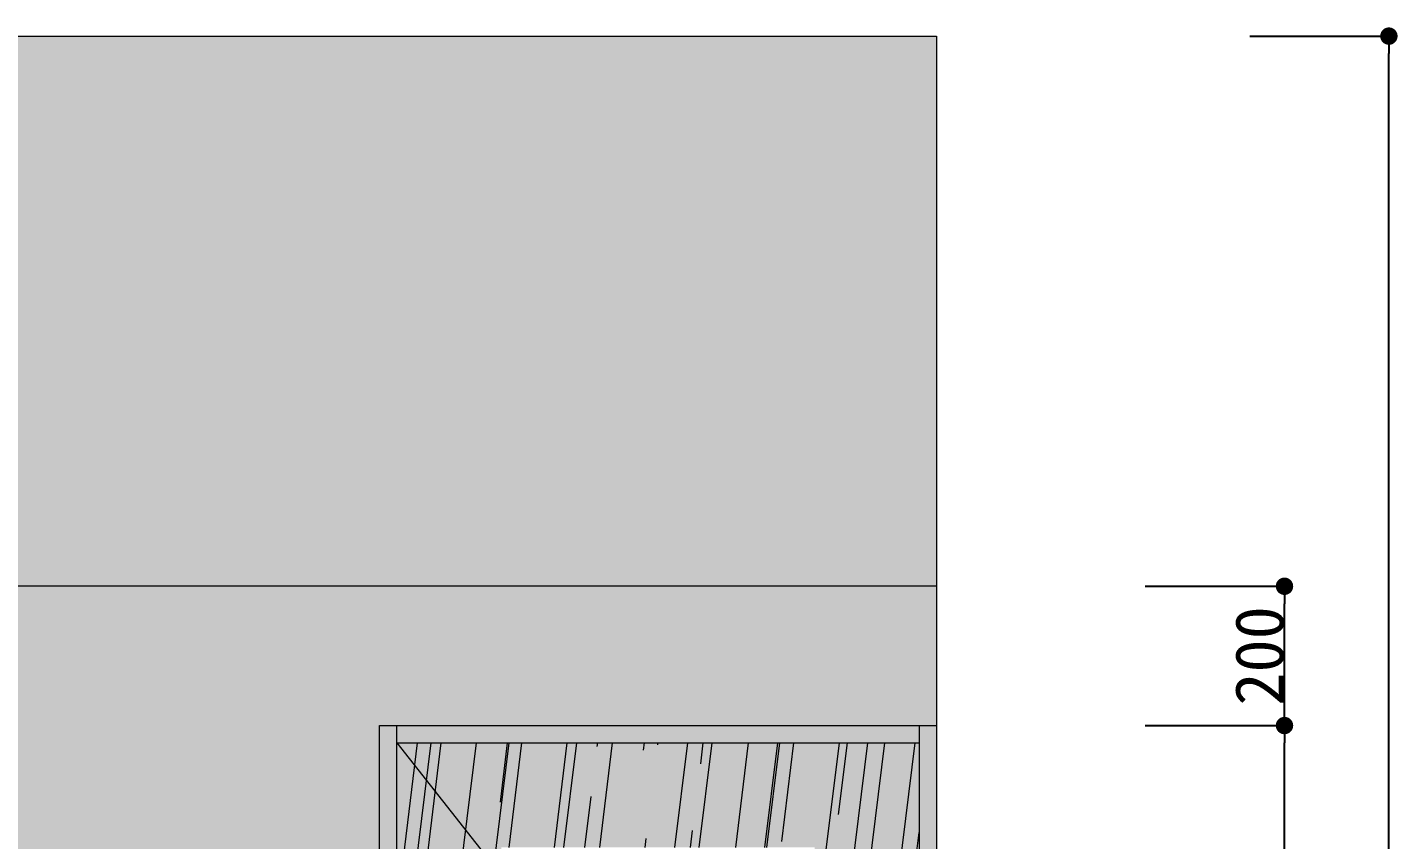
# Model space of a CAD drawing. Header units: millimetres. Extents: x 0 to 21037, y -32678 to 14850.
# Drawn here: x 11007 to 12975, y -25081 to -23915 of the extents above; entities that cross this region are included whole.
import ezdxf

# ---------------------------------------------------------------- set-up
doc = ezdxf.new("R2010")
doc.units = ezdxf.units.MM
doc.linetypes.add('CENTER', pattern=[50.800000000000004, 31.75, -6.35, 6.35, -6.35])
doc.layers.get('0').update_dxf_attribs({"lineweight": 0})
for name, color, linetype, lineweight in [('002寸法', 7, 'Continuous', 0), ('展開', 7, 'Continuous', 9), ('展開建具用', 250, 'Continuous', 9)]:
    doc.layers.add(name, color=color, linetype=linetype, lineweight=lineweight)
doc.styles.get("Standard").update_dxf_attribs({"font": 'MS Mincho.ttf'})
doc.dimstyles.new('寸法', dxfattribs={"dimtxt": 70, "dimasz": 25, "dimexe": 1.5, "dimexo": 200, "dimtad": 1, "dimdec": 0, "dimtxsty": 'Standard', "dimblk": 'DOT', "dimcen": 2.5, "dimadec": 0, "dimazin": 0, "dimtfac": 1, "dimtdec": 0, "dimtmove": 0, "dimatfit": 3, "dimfxl": 200, "dimfxlon": 1, "dimarcsym": 0})

# ---------------------------------------------------------------- blocks, each defined once
blk = doc.blocks.new('_Dot')
at = {"color": 0, "linetype": 'ByBlock', "lineweight": -2}
blk.add_line((-0.5, 0), (-1, 0), dxfattribs=at)
at = {"color": 0, "linetype": 'ByBlock', "const_width": 0.5}
blk.add_lwpolyline([(-0.25, 0, 1), (0.25, 0, 1)], format="xyb", close=True, dxfattribs=at)
blk = doc.blocks.new('*D71')
at = {"layer": '002寸法', "color": 0, "lineweight": -2, "ltscale": 10, "transparency": 16777216}
for p, q in [((12612.89459201107, -24917.1972430319), (12814.39459201107, -24917.1972430319)), ((12812.89459201107, -26842.19724303191), (12812.89459201107, -24942.1972430319)), ((12612.89459201107, -26867.19724303191), (12814.39459201107, -26867.19724303191))]:
    blk.add_line(p, q, dxfattribs=at)
at = {"layer": 'Defpoints', "color": 0, "ltscale": 10, "transparency": 16777216}
for p in [(12312.89459201094, -24917.1972430319), (12812.89459201107, -24917.1972430319), (12312.89459201095, -26867.19724303191)]:
    blk.add_point(p, dxfattribs=at)
at = {"layer": '002寸法', "color": 0, "lineweight": -2, "ltscale": 10, "transparency": 16777216, "xscale": 25, "yscale": 25, "zscale": 25}
for p, rotation in [((12812.89459201107, -24917.1972430319), 90), ((12812.89459201107, -26867.19724303191), 270)]:
    blk.add_blockref('_Dot', p, dxfattribs=dict(at, rotation=rotation))
at = {"layer": '002寸法', "color": 0, "ltscale": 10, "transparency": 16777216, "insert": (12777.26959201106, -25892.1972430319), "char_height": 70, "attachment_point": 5, "rotation": 90}
blk.add_mtext('1950', dxfattribs=at)
blk = doc.blocks.new('*D72')
at = {"layer": '002寸法', "color": 0, "lineweight": -2, "ltscale": 10, "transparency": 16777216}
for p, q in [((12612.89459201108, -24717.19724303191), (12814.39459201108, -24717.19724303191)), ((12812.89459201108, -24892.1972430319), (12812.89459201108, -24742.19724303191)), ((12612.89459201108, -24917.1972430319), (12814.39459201108, -24917.1972430319))]:
    blk.add_line(p, q, dxfattribs=at)
at = {"layer": 'Defpoints', "color": 0, "ltscale": 10, "transparency": 16777216}
for p in [(12312.89459201095, -24717.19724303191), (12812.89459201108, -24717.19724303191), (12312.89459201094, -24917.1972430319)]:
    blk.add_point(p, dxfattribs=at)
at = {"layer": '002寸法', "color": 0, "lineweight": -2, "ltscale": 10, "transparency": 16777216, "xscale": 25, "yscale": 25, "zscale": 25}
for p, rotation in [((12812.89459201108, -24717.19724303191), 90), ((12812.89459201108, -24917.1972430319), 270)]:
    blk.add_blockref('_Dot', p, dxfattribs=dict(at, rotation=rotation))
at = {"layer": '002寸法', "color": 0, "ltscale": 10, "transparency": 16777216, "insert": (12777.26959201107, -24817.1972430319), "char_height": 70, "attachment_point": 5, "rotation": 90}
blk.add_mtext('200', dxfattribs=at)
blk = doc.blocks.new('*D73')
at = {"layer": '002寸法', "color": 0, "lineweight": -2, "ltscale": 10, "transparency": 16777216}
for p, q in [((12762.89459201107, -23927.1972430319), (12964.39459201107, -23927.1972430319)), ((12962.89459201107, -26842.19724303191), (12962.89459201107, -23952.1972430319)), ((12762.89459201107, -26867.19724303191), (12964.39459201107, -26867.19724303191))]:
    blk.add_line(p, q, dxfattribs=at)
at = {"layer": 'Defpoints', "color": 0, "ltscale": 10, "transparency": 16777216}
for p in [(12312.89459201095, -23927.1972430319), (12962.89459201107, -23927.1972430319), (12312.89459201095, -26867.19724303191)]:
    blk.add_point(p, dxfattribs=at)
at = {"layer": '002寸法', "color": 0, "lineweight": -2, "ltscale": 10, "transparency": 16777216, "xscale": 25, "yscale": 25, "zscale": 25}
for p, rotation in [((12962.89459201107, -23927.1972430319), 90), ((12962.89459201107, -26867.19724303191), 270)]:
    blk.add_blockref('_Dot', p, dxfattribs=dict(at, rotation=rotation))
at = {"layer": '002寸法', "color": 0, "ltscale": 10, "transparency": 16777216, "insert": (12927.26959201106, -25397.19724303191), "char_height": 70, "attachment_point": 5, "rotation": 90}
blk.add_mtext('2940', dxfattribs=at)

msp = doc.modelspace()

# ---------------------------------------------------------------- hatches: boundary and pattern name
at = {"layer": '展開', "ltscale": 10, "true_color": 0xfffefa}
h = msp.add_hatch(color=7, dxfattribs=at)
h.dxf.hatch_style = 1
h.paths.add_polyline_path([(12312.89459201094, -24717.1972430319), (12312.89459201094, -23927.1972430319), (8792.894592010942, -23927.1972430319), (8792.89459201094, -24717.19724303188)])
h.paths.add_polyline_path([(8792.89459201094, -24717.19724303188), (8792.894592010935, -26867.19724303188), (9572.894592010935, -26867.19724303189), (9572.894592010949, -25947.19724303188), (11512.89459201093, -25947.1972430319), (11512.89459201093, -24917.19724303189), (12312.89459201094, -24917.19724303189), (12312.89459201094, -24717.1972430319)])
at = {"layer": '展開', "ltscale": 10, "true_color": 0xe89e4a, "transparency": 33554607}
h = msp.add_hatch(color=33, dxfattribs=at)
h.dxf.hatch_style = 1
h.paths.add_polyline_path([(12287.89459201093, -24917.19724303189), (11537.89459201093, -24917.19724303189), (11537.89459201093, -24942.19724303189), (12287.89459201093, -24942.19724303189)])
h.paths.add_polyline_path([(11537.89459201093, -24917.19724303189), (11512.89459201093, -24917.19724303189), (11512.89459201093, -26867.19724303189), (11537.89459201093, -26867.19724303189)])
h.paths.add_polyline_path([(12312.89459201093, -24917.19724303189), (12287.89459201093, -24917.19724303189), (12287.89459201093, -24942.19724303189), (12287.89459201093, -26867.19724303189), (12312.89459201093, -26867.19724303189)])
at = {"layer": '展開', "ltscale": 10, "true_color": 0xf0c089, "transparency": 33554607}
h = msp.add_hatch(color=31, dxfattribs=at)
h.dxf.hatch_style = 1
h.paths.add_polyline_path([(12287.89459201093, -24942.19724303189), (11537.89459201093, -24942.19724303189), (11537.89459201093, -26867.19724303189), (12287.89459201093, -26867.19724303189)])
edge = h.paths.add_edge_path(flags=16)
edge.add_line((12137.89459201093, -25092.1972430319), (12137.89459201093, -26667.19724303189))
edge.add_line((12137.89459201093, -26667.19724303189), (11687.89459201093, -26667.19724303189))
edge.add_line((11687.89459201093, -26667.19724303189), (11687.89459201093, -25921.27333098501))
edge.add_spline(control_points=[(11687.89459201093, -25921.273330985), (11687.38966211679, -25921.30064039571), (11686.35187309129, -25921.35579901481), (11684.77880384059, -25921.43681364162), (11682.87138948358, -25921.53234851525), (11680.68051688375, -25921.6386922797), (11678.29950400415, -25921.75076486536), (11676.15592243632, -25921.84945832227), (11674.13122945945, -25921.94125565478), (11671.99655018982, -25922.03685301535), (11669.53047940364, -25922.14605789305), (11666.41331466037, -25922.28266381506), (11662.84604792785, -25922.43748475095), (11659.04323239331, -25922.60160835334), (11655.49378411978, -25922.75475150567), (11651.19549443443, -25922.9406588656), (11645.95495318446, -25923.16792757884), (11639.60615472504, -25923.44428432887), (11632.99200802616, -25923.73331232983), (11626.72494362584, -25924.00830545732), (11620.87563862734, -25924.26595132858), (11615.5815143048, -25924.49994721312), (11610.40961460448, -25924.72934311333), (11605.45404648903, -25924.94989150513), (11601.14242089623, -25925.14246189825), (11598.481137042, -25925.26160156795), (11597.39815793654, -25925.31016071371)], knot_values=[0.08910188739566653, 0.08910188739566653, 0.08910188739566653, 0.08910188739566653, 0.1003352635628348, 0.1120496629865468, 0.1234940101604796, 0.1416506971254951, 0.1590300563198057, 0.174083601018881, 0.1870637423094715, 0.2018396486770462, 0.2191485173902854, 0.2390333738212989, 0.2674393466388797, 0.2941550580081462, 0.3190349827846631, 0.3422697180600411, 0.3848914225511608, 0.429816483828058, 0.4767295396273031, 0.5251559408000601, 0.5627917183320399, 0.600781200535658, 0.6373167853583164, 0.6721985919594318, 0.7054231874226682, 0.7282118823318463, 0.7282118823318463, 0.7282118823318463, 0.7282118823318463], degree=3, periodic=0)
edge.add_arc((11573.75115883121, -25917.19724303189), 24.99999999999993, 18.936339045819807, 341.0637025762418, ccw=False)
edge.add_spline(control_points=[(11597.398152043, -25909.0843081719), (11597.66854156321, -25909.09642921165), (11598.55834252258, -25909.13630377665), (11600.08421527605, -25909.20463916763), (11602.63120985601, -25909.31854163291), (11605.89956785261, -25909.46440652083), (11610.19104801441, -25909.65540637618), (11614.91825357435, -25909.86515568705), (11620.02465987802, -25910.09096804761), (11625.44571451013, -25910.32989451131), (11631.06273897053, -25910.5765932399), (11636.82569083463, -25910.82879121024), (11642.40552780713, -25911.07213817408), (11647.14969333281, -25911.27836565754), (11651.08508892022, -25911.44899634307), (11654.34214713473, -25911.58995279334), (11657.71985652543, -25911.73581799267), (11661.34079210895, -25911.8919779137), (11664.46497062676, -25912.02718462011), (11666.97099270112, -25912.13633195518), (11668.70960039106, -25912.21245471431), (11670.29979865012, -25912.28249969062), (11671.7049393132, -25912.34478554719), (11672.9276865402, -25912.39932988353), (11673.99729000641, -25912.44733510733), (11674.96982759138, -25912.49125217768), (11675.96971650184, -25912.53669608444), (11677.0906539243, -25912.58804183668), (11678.33789526807, -25912.64577223127), (11679.58183912787, -25912.70409382297), (11680.69808660107, -25912.75714199487), (11681.67933839044, -25912.80437232815), (11682.71545440987, -25912.85485880429), (11683.95127482443, -25912.91602782566), (11685.46263095026, -25912.99252505887), (11686.80638377147, -25913.06257513666), (11687.63637069681, -25913.10701438754), (11687.89459201093, -25913.12096344991)], knot_values=[0.2787090511164469, 0.2787090511164469, 0.2787090511164469, 0.2787090511164469, 0.2843347011956079, 0.2972216252590689, 0.3104772138980566, 0.3373917457115546, 0.3653743063969382, 0.4000894840129428, 0.4362590282750997, 0.4723331356619829, 0.5137623633674904, 0.5541074971621618, 0.5932195787735141, 0.630703314316566, 0.6534002180596729, 0.675478444757236, 0.6987073099011282, 0.723871796797045, 0.7508502880904222, 0.7636704184634913, 0.7759957365109098, 0.7870297967085453, 0.7967879607689143, 0.8052872796369537, 0.8125448115290612, 0.8191290183606679, 0.8256149735665238, 0.8334503973081462, 0.8425893463014019, 0.8517583091918629, 0.8595804657941999, 0.8660939489046614, 0.8724601412759485, 0.8814966849209686, 0.8923567543884653, 0.9047690648835808, 0.9104065460707804, 0.9104065460707804, 0.9104065460707804, 0.9104065460707804], degree=3, periodic=0)
edge.add_line((11687.89459201093, -25913.12096344991), (11687.89459201092, -25092.19724303189))
edge.add_line((11687.89459201092, -25092.19724303189), (12137.89459201093, -25092.1972430319))
h.paths.add_polyline_path([(11702.89459201092, -25107.19724303189), (12122.89459201093, -25107.1972430319), (12122.89459201093, -26652.19724303189), (11702.89459201093, -26652.1972430319)], flags=0)
edge = h.paths.add_edge_path(flags=0)
edge.add_spline(control_points=[(11696.93607725496, -25920.73303872711), (11696.94548323616, -25920.73213616333), (11696.96881603664, -25920.72989723257), (11697.03911090394, -25920.72136156982), (11697.16454545251, -25920.70026892766), (11697.33760141997, -25920.65711492823), (11697.54697075665, -25920.58138037981), (11697.77800243919, -25920.46565828266), (11698.01202677193, -25920.29965326791), (11698.17622447572, -25920.16021812238), (11698.24641641929, -25920.06682559873), (11698.25362083844, -25920.05723989914)], knot_values=[0, 0, 0, 0, 0.03666083449317059, 0.09094212716225403, 0.1725750643965905, 0.2889107491853135, 0.4317694376781979, 0.595746282723437, 0.7780873161327285, 0.9772231411986575, 1, 1, 1, 1], degree=3, periodic=0)
edge.add_arc((11696.7511747796, -25918.74128886669), 1.999984051613067, 319.175774524818, 360)
edge.add_line((11698.75115883122, -25918.74128886669), (11698.7511588312, -25918.74129661475))
edge.add_arc((11696.7511747796, -25918.74128886669), 1.999984051613067, 296.1305233644815, 359.9997780325587, ccw=False)
edge = h.paths.add_edge_path(flags=0)
edge.add_arc((11573.36834778389, -25922.4872891684), 15.79004614430356, 91.36746224918105, 145.3483749162674)
edge.add_spline(control_points=[(11560.25115883121, -25914.38934486911), (11560.25115883121, -25914.1152379187), (11560.28429578925, -25913.90766968632), (11560.41684358408, -25913.50311355466), (11560.51296022493, -25913.31617996152), (11560.63891966882, -25913.14459073123)], knot_values=[0, 0, 0, 0, 0.5, 0.5, 1, 1, 1, 1], degree=3, periodic=0)
edge.add_arc((11573.36834778389, -25922.4872891684), 15.79004614430356, 78.83342769622777, 143.7225175630546, ccw=False)
edge.add_spline(control_points=[(11573.75115883121, -25906.76685745585), (11574.00862730263, -25906.77574540988), (11574.61816517102, -25906.7967869942), (11575.50986456703, -25906.89890161826), (11576.25290485337, -25907.02537306051), (11576.67867264512, -25907.11752927547), (11576.73010769969, -25907.13297816889), (11576.74155113231, -25907.13641528726)], knot_values=[0, 0, 0, 0, 0.1844089347360716, 0.4365747323251828, 0.6854758552318743, 0.9300236795481108, 1, 1, 1, 1], degree=3, periodic=0)
edge = h.paths.add_edge_path(flags=0)
edge.add_spline(control_points=[(11560.25174515592, -25920.04922391194), (11560.25153850535, -25920.04963710744), (11560.24734062794, -25920.05825554943), (11560.24929550224, -25920.06242021591), (11560.25115883121, -25920.06638985416)], knot_values=[0.6068797783338689, 0.6068797783338689, 0.6068797783338689, 0.6068797783338689, 0.6252893075606312, 1, 1, 1, 1], degree=3, periodic=0)
edge.add_line((11560.25115883121, -25920.06638985416), (11560.25115883121, -25920.05145847418))
at = {"layer": '展開', "ltscale": 10, "true_color": 0x9c5e31, "transparency": 33554541}
h = msp.add_hatch(dxfattribs=at)
h.set_pattern_fill('AR-RROOF', color=25, scale=3.8, angle=83.00000000000001)
h.set_pattern_definition([(83.00000000000001, (4754.535102391535, -22889.78707414763), (-69.92233070039775, 222.5240490495897), [1447.8, -193.04, 482.6, -96.52]), (83.00000000000001, (4722.279387717193, -22756.49092207486), (-139.1775665855039, -80.15599195255217), [289.56, -31.8516, 579.12, -72.39]), (83.00000000000001, (4678.98604553131, -22831.88839219777), (-3.019660620384528, 506.0439791404475), [772.16, -135.128, 386.08, -96.52])])
h.paths.add_polyline_path([(12287.89459201093, -24942.19724303189), (11537.89459201093, -24942.19724303189), (11537.89459201093, -26867.19724303189), (12287.89459201093, -26867.19724303189)])
edge = h.paths.add_edge_path(flags=16)
edge.add_line((12137.89459201093, -25092.1972430319), (12137.89459201093, -26667.19724303189))
edge.add_line((12137.89459201093, -26667.19724303189), (11687.89459201093, -26667.19724303189))
edge.add_line((11687.89459201093, -26667.19724303189), (11687.89459201093, -25921.27333098501))
edge.add_spline(control_points=[(11687.89459201093, -25921.273330985), (11687.38966211679, -25921.30064039571), (11686.35187309129, -25921.35579901481), (11684.77880384059, -25921.43681364162), (11682.87138948358, -25921.53234851525), (11680.68051688375, -25921.6386922797), (11678.29950400415, -25921.75076486536), (11676.15592243632, -25921.84945832227), (11674.13122945945, -25921.94125565478), (11671.99655018982, -25922.03685301535), (11669.53047940364, -25922.14605789305), (11666.41331466037, -25922.28266381506), (11662.84604792785, -25922.43748475095), (11659.04323239331, -25922.60160835334), (11655.49378411978, -25922.75475150567), (11651.19549443443, -25922.9406588656), (11645.95495318446, -25923.16792757884), (11639.60615472504, -25923.44428432887), (11632.99200802616, -25923.73331232983), (11626.72494362584, -25924.00830545732), (11620.87563862734, -25924.26595132858), (11615.5815143048, -25924.49994721312), (11610.40961460448, -25924.72934311333), (11605.45404648903, -25924.94989150513), (11601.14242089623, -25925.14246189825), (11598.481137042, -25925.26160156795), (11597.39815793654, -25925.31016071371)], knot_values=[0.08910188739566653, 0.08910188739566653, 0.08910188739566653, 0.08910188739566653, 0.1003352635628348, 0.1120496629865468, 0.1234940101604796, 0.1416506971254951, 0.1590300563198057, 0.174083601018881, 0.1870637423094715, 0.2018396486770462, 0.2191485173902854, 0.2390333738212989, 0.2674393466388797, 0.2941550580081462, 0.3190349827846631, 0.3422697180600411, 0.3848914225511608, 0.429816483828058, 0.4767295396273031, 0.5251559408000601, 0.5627917183320399, 0.600781200535658, 0.6373167853583164, 0.6721985919594318, 0.7054231874226682, 0.7282118823318463, 0.7282118823318463, 0.7282118823318463, 0.7282118823318463], degree=3, periodic=0)
edge.add_arc((11573.75115883121, -25917.19724303189), 24.99999999999993, 18.936339045819807, 341.0637025762418, ccw=False)
edge.add_spline(control_points=[(11597.398152043, -25909.0843081719), (11597.66854156321, -25909.09642921165), (11598.55834252258, -25909.13630377665), (11600.08421527605, -25909.20463916763), (11602.63120985601, -25909.31854163291), (11605.89956785261, -25909.46440652083), (11610.19104801441, -25909.65540637618), (11614.91825357435, -25909.86515568705), (11620.02465987802, -25910.09096804761), (11625.44571451013, -25910.32989451131), (11631.06273897053, -25910.5765932399), (11636.82569083463, -25910.82879121024), (11642.40552780713, -25911.07213817408), (11647.14969333281, -25911.27836565754), (11651.08508892022, -25911.44899634307), (11654.34214713473, -25911.58995279334), (11657.71985652543, -25911.73581799267), (11661.34079210895, -25911.8919779137), (11664.46497062676, -25912.02718462011), (11666.97099270112, -25912.13633195518), (11668.70960039106, -25912.21245471431), (11670.29979865012, -25912.28249969062), (11671.7049393132, -25912.34478554719), (11672.9276865402, -25912.39932988353), (11673.99729000641, -25912.44733510733), (11674.96982759138, -25912.49125217768), (11675.96971650184, -25912.53669608444), (11677.0906539243, -25912.58804183668), (11678.33789526807, -25912.64577223127), (11679.58183912787, -25912.70409382297), (11680.69808660107, -25912.75714199487), (11681.67933839044, -25912.80437232815), (11682.71545440987, -25912.85485880429), (11683.95127482443, -25912.91602782566), (11685.46263095026, -25912.99252505887), (11686.80638377147, -25913.06257513666), (11687.63637069681, -25913.10701438754), (11687.89459201093, -25913.12096344991)], knot_values=[0.2787090511164469, 0.2787090511164469, 0.2787090511164469, 0.2787090511164469, 0.2843347011956079, 0.2972216252590689, 0.3104772138980566, 0.3373917457115546, 0.3653743063969382, 0.4000894840129428, 0.4362590282750997, 0.4723331356619829, 0.5137623633674904, 0.5541074971621618, 0.5932195787735141, 0.630703314316566, 0.6534002180596729, 0.675478444757236, 0.6987073099011282, 0.723871796797045, 0.7508502880904222, 0.7636704184634913, 0.7759957365109098, 0.7870297967085453, 0.7967879607689143, 0.8052872796369537, 0.8125448115290612, 0.8191290183606679, 0.8256149735665238, 0.8334503973081462, 0.8425893463014019, 0.8517583091918629, 0.8595804657941999, 0.8660939489046614, 0.8724601412759485, 0.8814966849209686, 0.8923567543884653, 0.9047690648835808, 0.9104065460707804, 0.9104065460707804, 0.9104065460707804, 0.9104065460707804], degree=3, periodic=0)
edge.add_line((11687.89459201093, -25913.12096344991), (11687.89459201092, -25092.19724303189))
edge.add_line((11687.89459201092, -25092.19724303189), (12137.89459201093, -25092.1972430319))
h.paths.add_polyline_path([(12122.89459201093, -25107.1972430319), (12122.89459201093, -26652.19724303189), (11702.89459201093, -26652.1972430319), (11702.89459201092, -25107.19724303189)], flags=0)
edge = h.paths.add_edge_path(flags=0)
edge.add_spline(control_points=[(11696.93607725496, -25920.73303872711), (11696.94548323616, -25920.73213616333), (11696.96881603664, -25920.72989723257), (11697.03911090394, -25920.72136156982), (11697.16454545251, -25920.70026892766), (11697.33760141997, -25920.65711492823), (11697.54697075665, -25920.58138037981), (11697.77800243919, -25920.46565828266), (11698.01202677193, -25920.29965326791), (11698.17622447572, -25920.16021812238), (11698.24641641929, -25920.06682559873), (11698.25362083844, -25920.05723989914)], knot_values=[0, 0, 0, 0, 0.03666083449317059, 0.09094212716225403, 0.1725750643965905, 0.2889107491853135, 0.4317694376781979, 0.595746282723437, 0.7780873161327285, 0.9772231411986575, 1, 1, 1, 1], degree=3, periodic=0)
edge.add_arc((11696.7511747796, -25918.74128886669), 1.999984051613067, 319.175774524818, 360)
edge.add_line((11698.75115883122, -25918.74128886669), (11698.7511588312, -25918.74129662917))
edge.add_arc((11696.7511747796, -25918.74128886669), 1.999984051613067, 296.1305233644815, 359.9997776197253, ccw=False)
edge = h.paths.add_edge_path(flags=0)
edge.add_arc((11573.36834778389, -25922.4872891684), 15.79004614430356, 91.36746224918105, 145.3483749162674)
edge.add_spline(control_points=[(11560.25115883121, -25914.38934486911), (11560.25115883121, -25914.1152379187), (11560.28429578925, -25913.90766968632), (11560.41684358408, -25913.50311355466), (11560.51296022493, -25913.31617996152), (11560.63891966882, -25913.14459073123)], knot_values=[0, 0, 0, 0, 0.5, 0.5, 1, 1, 1, 1], degree=3, periodic=0)
edge.add_arc((11573.36834778389, -25922.4872891684), 15.79004614430356, 78.83342769622777, 143.7225175630546, ccw=False)
edge.add_spline(control_points=[(11573.75115883121, -25906.76685745585), (11574.00862730263, -25906.77574540988), (11574.61816517102, -25906.7967869942), (11575.50986456703, -25906.89890161826), (11576.25290485337, -25907.02537306051), (11576.67867264512, -25907.11752927547), (11576.73010769969, -25907.13297816889), (11576.74155113231, -25907.13641528726)], knot_values=[0, 0, 0, 0, 0.1844089347360716, 0.4365747323251828, 0.6854758552318743, 0.9300236795481108, 1, 1, 1, 1], degree=3, periodic=0)
edge = h.paths.add_edge_path(flags=0)
edge.add_spline(control_points=[(11560.25174515592, -25920.04922391194), (11560.25153850535, -25920.04963710744), (11560.24734062794, -25920.05825554943), (11560.24929550224, -25920.06242021591), (11560.25115883121, -25920.06638985416)], knot_values=[0.6068797783338689, 0.6068797783338689, 0.6068797783338689, 0.6068797783338689, 0.6252893075606312, 1, 1, 1, 1], degree=3, periodic=0)
edge.add_line((11560.25115883121, -25920.06638985416), (11560.25115883121, -25920.05145847418))

# ---------------------------------------------------------------- linework, layer by layer
at = {"layer": '展開建具用', "ltscale": 10}
for p, q in [((8792.894592010942, -23927.1972430319), (12312.89459201094, -23927.1972430319)), ((12312.89459201094, -23927.1972430319), (12312.89459201093, -26867.19724303189)), ((12312.89459201093, -24717.1972430319), (8792.894592010942, -24717.19724303188)), ((11512.89459201093, -26867.19724303189), (11512.89459201093, -24917.19724303189)), ((11512.89459201093, -24917.19724303189), (12312.89459201093, -24917.19724303189)), ((11537.89459201093, -26867.19724303189), (11537.89459201093, -24917.19724303189)), ((12287.89459201093, -24917.19724303189), (12287.89459201093, -26867.19724303189)), ((12312.89459201093, -24917.19724303189), (12312.89459201093, -26867.19724303189)), ((11537.89459201093, -24942.19724303189), (12287.89459201093, -24942.19724303189))]:
    msp.add_line(p, q, dxfattribs=at)
at = {"layer": '展開建具用', "linetype": 'CENTER', "ltscale": 10}
msp.add_line((11537.89459201093, -24942.19724303189), (12287.89459201093, -25892.19724303189), dxfattribs=at)

# ---------------------------------------------------------------- dimensions: what is measured, and where the dimension line sits
at = {"layer": '002寸法', "ltscale": 10}
for base, p2, picture, middle in [((12962.89459201107, -23927.1972430319), (12312.89459201094, -23927.1972430319), '*D73', (12927.26959201106, -25397.19724303191)), ((12812.89459201107, -24917.1972430319), (12312.89459201093, -24917.19724303189), '*D71', (12777.26959201106, -25892.1972430319))]:
    dim = msp.add_linear_dim(base=base, p1=(12312.89459201094, -26867.1972430319), p2=p2, angle=90, dimstyle='寸法', dxfattribs=at)
    dim.commit()
    dim.dimension.update_dxf_attribs({"geometry": picture, "text_midpoint": middle})
dim = msp.add_linear_dim(base=(12812.89459201108, -24717.19724303191), p1=(12312.89459201093, -24917.19724303189), p2=(12312.89459201094, -24717.1972430319), angle=90, dimstyle='寸法', dxfattribs=at)
dim.commit()
dim.dimension.update_dxf_attribs({"geometry": '*D72', "text_midpoint": (12812.89459201107, -24817.1972430319), "dimtype": 160})

doc.saveas('drawing.dxf')
